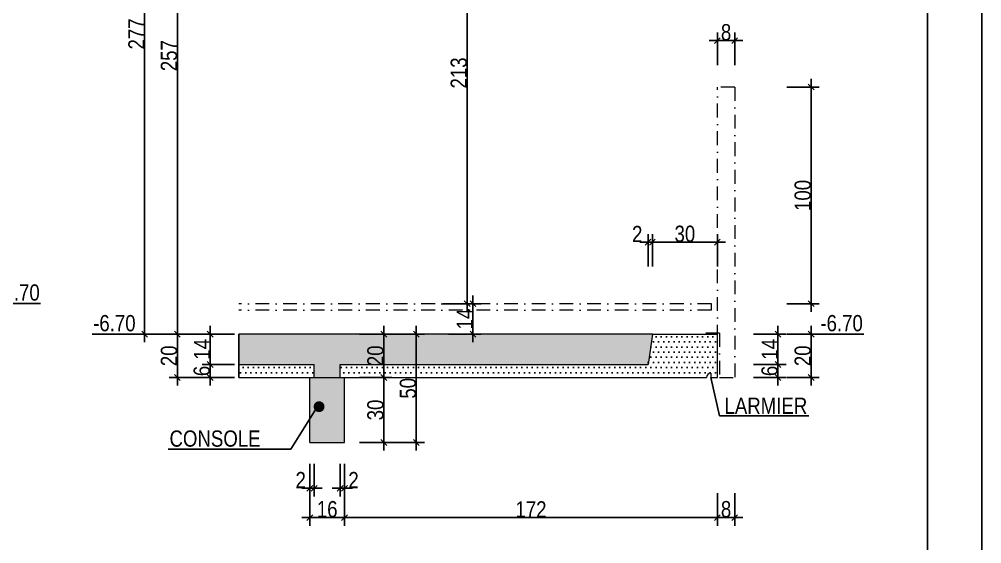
# Model space of a CAD drawing. Header units: millimetres. Extents: x 0 to 26138, y -32652 to 0.
# Drawn here: x 25250 to 26138, y -30376 to -29892 of the extents above; entities that cross this region are included whole.
import ezdxf

# ---------------------------------------------------------------- set-up
doc = ezdxf.new("R2010")
doc.units = ezdxf.units.MM
doc.linetypes.add('TIRETPTX2', pattern=[50.8, 25.4, -12.7, 0, -12.7])
for name, color, linetype in [('01-Cad  2', 1, 'Continuous'), ('01_cote_gen', 4, 'Continuous'), ('01_linteaux', 2, 'Continuous'), ('01_poch_BN', 9, 'Continuous'), ('01_poch_murs', 253, 'Continuous'), ('01_texte', 230, 'Continuous'), ('AA_COTES', 2, 'Continuous')]:
    doc.layers.add(name, color=color, linetype=linetype)
doc.layers.add('01_murs_coup', color=5, linetype='Continuous', lineweight=60)
doc.layers.add('01_tram_axes', color=2, linetype='TIRETPTX2', lineweight=9)
doc.styles.add('ARIAL NA', font='ARIALN.TTF')
doc.styles.add('STYLE2', font='ARIALN.TTF')
doc.dimstyles.new('JB25', dxfattribs={"dimscale": 0.1, "dimtxt": 150, "dimasz": 15, "dimexe": 0.1, "dimexo": 0.1, "dimgap": 0.09, "dimtad": 1, "dimdec": 1, "dimlfac": 0.5, "dimdsep": 46, "dimtxsty": 'STYLE2', "dimblk1": 'BOND_G', "dimblk2": 'BOND_D', "dimsah": 1, "dimcen": 1.5, "dimdle": 0.01, "dimse1": 1, "dimse2": 1, "dimclrd": 4, "dimclre": 2, "dimclrt": 6, "dimazin": 2, "dimtfac": 2.333333, "dimtdec": 1, "dimtix": 1, "dimtmove": 2, "dimatfit": 3, "dimldrblk": 'BOND_G', "dimfxl": 1, "dimtolj": 1, "dimtzin": 0, "dimarcsym": 0})

# ---------------------------------------------------------------- blocks, each defined once
blk = doc.blocks.new('BOND_G')
at = {"layer": 'AA_COTES', "color": 0}
for p, q in [((0, -5), (0, 15)), ((5, 0), (-5, 0)), ((1.77, 1.77), (-1.77, -1.77))]:
    blk.add_line(p, q, dxfattribs=at)
blk = doc.blocks.new('BOND_D')
at = {"layer": 'AA_COTES', "color": 0}
for p, q in [((5, 0), (-5, 0)), ((-1.77, -1.77), (1.77, 1.77)), ((0, 5), (0, -15))]:
    blk.add_line(p, q, dxfattribs=at)
blk = doc.blocks.new('*D3322')
at = {"layer": '01_cote_gen', "color": 4, "lineweight": -2, "ltscale": 2, "transparency": 16777216}
blk.add_line((25548.62, -30351.67), (25519.62, -30351.67), dxfattribs=at)
at = {"layer": 'Defpoints', "color": 0, "ltscale": 2, "transparency": 16777216}
for p in [(25518.12, -30282.36), (25550.12, -30282.36), (25518.12, -30351.67)]:
    blk.add_point(p, dxfattribs=at)
at = {"layer": '01_cote_gen', "color": 4, "lineweight": -2, "ltscale": 2, "transparency": 16777216, "xscale": 1.5, "yscale": 1.5, "zscale": 1.5, "rotation": 180}
blk.add_blockref('BOND_D', (25518.12, -30351.67), dxfattribs=at)
at = {"layer": '01_cote_gen', "color": 4, "lineweight": -2, "ltscale": 2, "transparency": 16777216, "xscale": 1.5, "yscale": 1.5, "zscale": 1.5}
blk.add_blockref('BOND_G', (25550.12, -30351.67), dxfattribs=at)
at = {"layer": '01_cote_gen', "color": 6, "lineweight": 0, "ltscale": 2, "transparency": 16777216, "insert": (25534.12, -30344), "char_height": 15, "attachment_point": 5, "style": 'STYLE2'}
blk.add_mtext('\\A1;16', dxfattribs=at)
blk = doc.blocks.new('*D3323')
at = {"layer": '01_cote_gen', "color": 4, "lineweight": -2, "ltscale": 2, "transparency": 16777216}
blk.add_line((25548.62, -30324.59), (25547.62, -30324.59), dxfattribs=at)
at = {"layer": 'Defpoints', "color": 0, "ltscale": 2, "transparency": 16777216}
for p in [(25546.12, -30222.36), (25550.12, -30222.36), (25546.12, -30324.59)]:
    blk.add_point(p, dxfattribs=at)
at = {"layer": '01_cote_gen', "color": 4, "lineweight": -2, "ltscale": 2, "transparency": 16777216, "xscale": 1.5, "yscale": 1.5, "zscale": 1.5, "rotation": 180}
blk.add_blockref('BOND_D', (25546.12, -30324.59), dxfattribs=at)
at = {"layer": '01_cote_gen', "color": 4, "lineweight": -2, "ltscale": 2, "transparency": 16777216, "xscale": 1.5, "yscale": 1.5, "zscale": 1.5}
blk.add_blockref('BOND_G', (25550.12, -30324.59), dxfattribs=at)
at = {"layer": '01_cote_gen', "color": 6, "lineweight": 0, "ltscale": 2, "transparency": 16777216, "insert": (25558.43, -30317.05), "char_height": 15, "attachment_point": 5, "style": 'STYLE2'}
blk.add_mtext('\\A1;2', dxfattribs=at)
blk = doc.blocks.new('*D3324')
at = {"layer": '01_cote_gen', "color": 4, "lineweight": -2, "ltscale": 2, "transparency": 16777216}
blk.add_line((25520.62, -30324.59), (25519.62, -30324.59), dxfattribs=at)
at = {"layer": 'Defpoints', "color": 0, "ltscale": 2, "transparency": 16777216}
for p in [(25518.12, -30222.36), (25522.12, -30222.36), (25518.12, -30324.59)]:
    blk.add_point(p, dxfattribs=at)
at = {"layer": '01_cote_gen', "color": 4, "lineweight": -2, "ltscale": 2, "transparency": 16777216, "xscale": 1.5, "yscale": 1.5, "zscale": 1.5, "rotation": 180}
blk.add_blockref('BOND_D', (25518.12, -30324.59), dxfattribs=at)
at = {"layer": '01_cote_gen', "color": 4, "lineweight": -2, "ltscale": 2, "transparency": 16777216, "xscale": 1.5, "yscale": 1.5, "zscale": 1.5}
blk.add_blockref('BOND_G', (25522.12, -30324.59), dxfattribs=at)
at = {"layer": '01_cote_gen', "color": 6, "lineweight": 0, "ltscale": 2, "transparency": 16777216, "insert": (25509.66, -30317.05), "char_height": 15, "attachment_point": 5, "style": 'STYLE2'}
blk.add_mtext('\\A1;2', dxfattribs=at)
blk = doc.blocks.new('*D3325')
at = {"layer": '01_cote_gen', "color": 4, "lineweight": -2, "ltscale": 2, "transparency": 16777216}
blk.add_line((25892.62, -30351.67), (25551.62, -30351.67), dxfattribs=at)
at = {"layer": 'Defpoints', "color": 0, "ltscale": 2, "transparency": 16777216}
for p in [(25894.12, -30222.36), (25550.12, -30245.1), (25550.12, -30351.67)]:
    blk.add_point(p, dxfattribs=at)
at = {"layer": '01_cote_gen', "color": 4, "lineweight": -2, "ltscale": 2, "transparency": 16777216, "xscale": 1.5, "yscale": 1.5, "zscale": 1.5, "rotation": 180}
blk.add_blockref('BOND_D', (25550.12, -30351.67), dxfattribs=at)
at = {"layer": '01_cote_gen', "color": 4, "lineweight": -2, "ltscale": 2, "transparency": 16777216, "xscale": 1.5, "yscale": 1.5, "zscale": 1.5}
blk.add_blockref('BOND_G', (25894.12, -30351.67), dxfattribs=at)
at = {"layer": '01_cote_gen', "color": 6, "lineweight": 0, "ltscale": 2, "transparency": 16777216, "insert": (25722.12, -30344.13), "char_height": 15, "attachment_point": 5, "style": 'STYLE2'}
blk.add_mtext('\\A1;172', dxfattribs=at)
blk = doc.blocks.new('*D3302')
at = {"layer": '01_cote_gen', "color": 4, "lineweight": -2, "ltscale": 2, "transparency": 16777216}
blk.add_line((25835.62, -30097.53), (25892.62, -30097.53), dxfattribs=at)
at = {"layer": 'Defpoints', "color": 0, "ltscale": 2, "transparency": 16777216}
for p in [(25894.12, -30097.53), (25834.12, -30145.17), (25894.12, -30145.17)]:
    blk.add_point(p, dxfattribs=at)
at = {"layer": '01_cote_gen', "color": 4, "lineweight": -2, "ltscale": 2, "transparency": 16777216, "xscale": 1.5, "yscale": 1.5, "zscale": 1.5, "rotation": 180}
blk.add_blockref('BOND_G', (25834.12, -30097.53), dxfattribs=at)
at = {"layer": '01_cote_gen', "color": 4, "lineweight": -2, "ltscale": 2, "transparency": 16777216, "xscale": 1.5, "yscale": 1.5, "zscale": 1.5}
blk.add_blockref('BOND_D', (25894.12, -30097.53), dxfattribs=at)
at = {"layer": '01_cote_gen', "color": 6, "lineweight": 0, "ltscale": 2, "transparency": 16777216, "insert": (25864.12, -30089.86), "char_height": 15, "attachment_point": 5, "style": 'STYLE2'}
blk.add_mtext('\\A1;30', dxfattribs=at)
blk = doc.blocks.new('*D3303')
at = {"layer": '01_cote_gen', "color": 4, "lineweight": -2, "ltscale": 2, "transparency": 16777216}
blk.add_line((25831.62, -30097.53), (25832.62, -30097.53), dxfattribs=at)
at = {"layer": 'Defpoints', "color": 0, "ltscale": 2, "transparency": 16777216}
for p in [(25834.12, -30097.53), (25834.12, -30145.17), (25830.12, -30173.17)]:
    blk.add_point(p, dxfattribs=at)
at = {"layer": '01_cote_gen', "color": 4, "lineweight": -2, "ltscale": 2, "transparency": 16777216, "xscale": 1.5, "yscale": 1.5, "zscale": 1.5, "rotation": 180}
blk.add_blockref('BOND_G', (25830.12, -30097.53), dxfattribs=at)
at = {"layer": '01_cote_gen', "color": 4, "lineweight": -2, "ltscale": 2, "transparency": 16777216, "xscale": 1.5, "yscale": 1.5, "zscale": 1.5}
blk.add_blockref('BOND_D', (25834.12, -30097.53), dxfattribs=at)
at = {"layer": '01_cote_gen', "color": 6, "lineweight": 0, "ltscale": 2, "transparency": 16777216, "insert": (25820.16, -30089.99), "char_height": 15, "attachment_point": 5, "style": 'STYLE2'}
blk.add_mtext('\\A1;2', dxfattribs=at)
blk = doc.blocks.new('*D3304')
at = {"layer": '01_cote_gen', "color": 4, "lineweight": -2, "ltscale": 2, "transparency": 16777216}
blk.add_line((25980.6, -30183.86), (25980.6, -30220.86), dxfattribs=at)
at = {"layer": 'Defpoints', "color": 0, "ltscale": 2, "transparency": 16777216}
for p in [(25901.22, -30182.36), (25901.22, -30222.36), (25980.6, -30222.36)]:
    blk.add_point(p, dxfattribs=at)
at = {"layer": '01_cote_gen', "color": 4, "lineweight": -2, "ltscale": 2, "transparency": 16777216, "xscale": 1.5, "yscale": 1.5, "zscale": 1.5}
for name, p, rotation in [('BOND_G', (25980.6, -30182.36), 90), ('BOND_D', (25980.6, -30222.36), 270)]:
    blk.add_blockref(name, p, dxfattribs=dict(at, rotation=rotation))
at = {"layer": '01_cote_gen', "color": 6, "lineweight": 0, "ltscale": 2, "transparency": 16777216, "insert": (25972.93, -30202.36), "char_height": 15, "attachment_point": 5, "rotation": 90, "style": 'STYLE2'}
blk.add_mtext('\\A1;20', dxfattribs=at)
blk = doc.blocks.new('*D3305')
at = {"layer": '01_cote_gen', "color": 4, "lineweight": -2, "ltscale": 2, "transparency": 16777216}
blk.add_line((25949.99, -30183.86), (25949.99, -30208.86), dxfattribs=at)
at = {"layer": 'Defpoints', "color": 0, "ltscale": 2, "transparency": 16777216}
for p in [(25901.22, -30182.36), (25837.22, -30210.36), (25949.99, -30210.36)]:
    blk.add_point(p, dxfattribs=at)
at = {"layer": '01_cote_gen', "color": 4, "lineweight": -2, "ltscale": 2, "transparency": 16777216, "xscale": 1.5, "yscale": 1.5, "zscale": 1.5}
for name, p, rotation in [('BOND_G', (25949.99, -30182.36), 90), ('BOND_D', (25949.99, -30210.36), 270)]:
    blk.add_blockref(name, p, dxfattribs=dict(at, rotation=rotation))
at = {"layer": '01_cote_gen', "color": 6, "lineweight": 0, "ltscale": 2, "transparency": 16777216, "insert": (25942.45, -30196.36), "char_height": 15, "attachment_point": 5, "rotation": 90, "style": 'STYLE2'}
blk.add_mtext('\\A1;14', dxfattribs=at)
blk = doc.blocks.new('*D3306')
at = {"layer": '01_cote_gen', "color": 4, "lineweight": -2, "ltscale": 2, "transparency": 16777216}
blk.add_line((25949.99, -30211.86), (25949.99, -30220.86), dxfattribs=at)
at = {"layer": 'Defpoints', "color": 0, "ltscale": 2, "transparency": 16777216}
for p in [(25837.22, -30210.36), (25837.22, -30222.36), (25949.99, -30222.36)]:
    blk.add_point(p, dxfattribs=at)
at = {"layer": '01_cote_gen', "color": 4, "lineweight": -2, "ltscale": 2, "transparency": 16777216, "xscale": 1.5, "yscale": 1.5, "zscale": 1.5}
for name, p, rotation in [('BOND_G', (25949.99, -30210.36), 90), ('BOND_D', (25949.99, -30222.36), 270)]:
    blk.add_blockref(name, p, dxfattribs=dict(at, rotation=rotation))
at = {"layer": '01_cote_gen', "color": 6, "lineweight": 0, "ltscale": 2, "transparency": 16777216, "insert": (25942.32, -30216.36), "char_height": 15, "attachment_point": 5, "rotation": 90, "style": 'STYLE2'}
blk.add_mtext('\\A1;6', dxfattribs=at)
blk = doc.blocks.new('*D3307')
at = {"layer": '01_cote_gen', "color": 4, "lineweight": -2, "ltscale": 2, "transparency": 16777216}
blk.add_line((25426.17, -30220.86), (25426.17, -30211.86), dxfattribs=at)
at = {"layer": 'Defpoints', "color": 0, "ltscale": 2, "transparency": 16777216}
for p in [(25426.17, -30210.36), (25449, -30210.36), (25449, -30222.36)]:
    blk.add_point(p, dxfattribs=at)
at = {"layer": '01_cote_gen', "color": 4, "lineweight": -2, "ltscale": 2, "transparency": 16777216, "xscale": 1.5, "yscale": 1.5, "zscale": 1.5}
for name, p, rotation in [('BOND_D', (25426.17, -30210.36), 90), ('BOND_G', (25426.17, -30222.36), 270)]:
    blk.add_blockref(name, p, dxfattribs=dict(at, rotation=rotation))
at = {"layer": '01_cote_gen', "color": 6, "lineweight": 0, "ltscale": 2, "transparency": 16777216, "insert": (25418.5, -30216.36), "char_height": 15, "attachment_point": 5, "rotation": 90, "style": 'STYLE2'}
blk.add_mtext('\\A1;6', dxfattribs=at)
blk = doc.blocks.new('*D3308')
at = {"layer": '01_cote_gen', "color": 4, "lineweight": -2, "ltscale": 2, "transparency": 16777216}
blk.add_line((25426.17, -30208.86), (25426.17, -30183.86), dxfattribs=at)
at = {"layer": 'Defpoints', "color": 0, "ltscale": 2, "transparency": 16777216}
for p in [(25426.17, -30182.36), (25451.04, -30182.36), (25441.18, -30210.36)]:
    blk.add_point(p, dxfattribs=at)
at = {"layer": '01_cote_gen', "color": 4, "lineweight": -2, "ltscale": 2, "transparency": 16777216, "xscale": 1.5, "yscale": 1.5, "zscale": 1.5}
for name, p, rotation in [('BOND_D', (25426.17, -30182.36), 90), ('BOND_G', (25426.17, -30210.36), 270)]:
    blk.add_blockref(name, p, dxfattribs=dict(at, rotation=rotation))
at = {"layer": '01_cote_gen', "color": 6, "lineweight": 0, "ltscale": 2, "transparency": 16777216, "insert": (25418.63, -30196.36), "char_height": 15, "attachment_point": 5, "rotation": 90, "style": 'STYLE2'}
blk.add_mtext('\\A1;14', dxfattribs=at)
blk = doc.blocks.new('*D3326')
at = {"layer": '01_cote_gen', "color": 4, "lineweight": -2, "ltscale": 2, "transparency": 16777216}
blk.add_line((25586.35, -30183.86), (25586.35, -30220.86), dxfattribs=at)
at = {"layer": 'Defpoints', "color": 0, "ltscale": 2, "transparency": 16777216}
for p in [(25569.23, -30182.36), (25556.84, -30222.36), (25586.35, -30222.36)]:
    blk.add_point(p, dxfattribs=at)
at = {"layer": '01_cote_gen', "color": 4, "lineweight": -2, "ltscale": 2, "transparency": 16777216, "xscale": 1.5, "yscale": 1.5, "zscale": 1.5}
for name, p, rotation in [('BOND_G', (25586.35, -30182.36), 90), ('BOND_D', (25586.35, -30222.36), 270)]:
    blk.add_blockref(name, p, dxfattribs=dict(at, rotation=rotation))
at = {"layer": '01_cote_gen', "color": 6, "lineweight": 0, "ltscale": 2, "transparency": 16777216, "insert": (25578.69, -30202.36), "char_height": 15, "attachment_point": 5, "rotation": 90, "style": 'STYLE2'}
blk.add_mtext('\\A1;20', dxfattribs=at)
blk = doc.blocks.new('*D3327')
at = {"layer": '01_cote_gen', "color": 4, "lineweight": -2, "ltscale": 2, "transparency": 16777216}
blk.add_line((25586.35, -30223.86), (25586.35, -30280.86), dxfattribs=at)
at = {"layer": 'Defpoints', "color": 0, "ltscale": 2, "transparency": 16777216}
for p in [(25571.67, -30222.36), (25550.12, -30282.36), (25586.35, -30282.36)]:
    blk.add_point(p, dxfattribs=at)
at = {"layer": '01_cote_gen', "color": 4, "lineweight": -2, "ltscale": 2, "transparency": 16777216, "xscale": 1.5, "yscale": 1.5, "zscale": 1.5}
for name, p, rotation in [('BOND_G', (25586.35, -30222.36), 90), ('BOND_D', (25586.35, -30282.36), 270)]:
    blk.add_blockref(name, p, dxfattribs=dict(at, rotation=rotation))
at = {"layer": '01_cote_gen', "color": 6, "lineweight": 0, "ltscale": 2, "transparency": 16777216, "insert": (25578.69, -30252.36), "char_height": 15, "attachment_point": 5, "rotation": 90, "style": 'STYLE2'}
blk.add_mtext('\\A1;30', dxfattribs=at)
blk = doc.blocks.new('*D3328')
at = {"layer": '01_cote_gen', "color": 4, "lineweight": -2, "ltscale": 2, "transparency": 16777216}
blk.add_line((25616.33, -30183.86), (25616.33, -30280.86), dxfattribs=at)
at = {"layer": 'Defpoints', "color": 0, "ltscale": 2, "transparency": 16777216}
for p in [(25607.91, -30182.36), (25601.85, -30282.36), (25616.33, -30282.36)]:
    blk.add_point(p, dxfattribs=at)
at = {"layer": '01_cote_gen', "color": 4, "lineweight": -2, "ltscale": 2, "transparency": 16777216, "xscale": 1.5, "yscale": 1.5, "zscale": 1.5}
for name, p, rotation in [('BOND_G', (25616.33, -30182.36), 90), ('BOND_D', (25616.33, -30282.36), 270)]:
    blk.add_blockref(name, p, dxfattribs=dict(at, rotation=rotation))
at = {"layer": '01_cote_gen', "color": 6, "lineweight": 0, "ltscale": 2, "transparency": 16777216, "insert": (25608.66, -30232.36), "char_height": 15, "attachment_point": 5, "rotation": 90, "style": 'STYLE2'}
blk.add_mtext('\\A1;50', dxfattribs=at)
blk = doc.blocks.new('*D3316')
at = {"layer": '01_cote_gen', "color": 4, "lineweight": -2, "ltscale": 2, "transparency": 16777216}
blk.add_line((25395.87, -30220.86), (25395.87, -30183.86), dxfattribs=at)
at = {"layer": 'Defpoints', "color": 0, "ltscale": 2, "transparency": 16777216}
for p in [(25395.87, -30182.36), (25448.67, -30182.36), (25448.67, -30222.36)]:
    blk.add_point(p, dxfattribs=at)
at = {"layer": '01_cote_gen', "color": 4, "lineweight": -2, "ltscale": 2, "transparency": 16777216, "xscale": 1.5, "yscale": 1.5, "zscale": 1.5}
for name, p, rotation in [('BOND_D', (25395.87, -30182.36), 90), ('BOND_G', (25395.87, -30222.36), 270)]:
    blk.add_blockref(name, p, dxfattribs=dict(at, rotation=rotation))
at = {"layer": '01_cote_gen', "color": 6, "lineweight": 0, "ltscale": 2, "transparency": 16777216, "insert": (25388.21, -30202.36), "char_height": 15, "attachment_point": 5, "rotation": 90, "style": 'STYLE2'}
blk.add_mtext('\\A1;20', dxfattribs=at)
blk = doc.blocks.new('*D3318')
at = {"layer": '01_cote_gen', "color": 4, "lineweight": -2, "ltscale": 2, "transparency": 16777216}
blk.add_line((25395.87, -30180.86), (25395.87, -29669.86), dxfattribs=at)
at = {"layer": 'Defpoints', "color": 0, "ltscale": 2, "transparency": 16777216}
for p in [(25395.87, -29668.36), (25403.37, -29668.36), (25418.37, -30182.36)]:
    blk.add_point(p, dxfattribs=at)
at = {"layer": '01_cote_gen', "color": 4, "lineweight": -2, "ltscale": 2, "transparency": 16777216, "xscale": 1.5, "yscale": 1.5, "zscale": 1.5}
for name, p, rotation in [('BOND_D', (25395.87, -29668.36), 90), ('BOND_G', (25395.87, -30182.36), 270)]:
    blk.add_blockref(name, p, dxfattribs=dict(at, rotation=rotation))
at = {"layer": '01_cote_gen', "color": 6, "lineweight": 0, "ltscale": 2, "transparency": 16777216, "insert": (25388.21, -29925.36), "char_height": 15, "attachment_point": 5, "rotation": 90, "style": 'STYLE2'}
blk.add_mtext('\\A1;257', dxfattribs=at)
blk = doc.blocks.new('*D3319')
at = {"layer": '01_cote_gen', "color": 4, "lineweight": -2, "ltscale": 2, "transparency": 16777216}
blk.add_line((25365.69, -30180.86), (25365.69, -29629.86), dxfattribs=at)
at = {"layer": 'Defpoints', "color": 0, "ltscale": 2, "transparency": 16777216}
for p in [(25365.69, -29628.36), (25418.37, -29628.36), (25418.37, -30182.36)]:
    blk.add_point(p, dxfattribs=at)
at = {"layer": '01_cote_gen', "color": 4, "lineweight": -2, "ltscale": 2, "transparency": 16777216, "xscale": 1.5, "yscale": 1.5, "zscale": 1.5}
for name, p, rotation in [('BOND_D', (25365.69, -29628.36), 90), ('BOND_G', (25365.69, -30182.36), 270)]:
    blk.add_blockref(name, p, dxfattribs=dict(at, rotation=rotation))
at = {"layer": '01_cote_gen', "color": 6, "lineweight": 0, "ltscale": 2, "transparency": 16777216, "insert": (25358.15, -29905.36), "char_height": 15, "attachment_point": 5, "rotation": 90, "style": 'STYLE2'}
blk.add_mtext('\\A1;277', dxfattribs=at)
blk = doc.blocks.new('*D3320')
at = {"layer": '01_cote_gen', "color": 4, "lineweight": -2, "ltscale": 2, "transparency": 16777216}
blk.add_line((25895.62, -29911.51), (25908.62, -29911.51), dxfattribs=at)
at = {"layer": 'Defpoints', "color": 0, "ltscale": 2, "transparency": 16777216}
for p in [(25910.12, -29911.51), (25894.12, -29985.77), (25910.12, -29985.77)]:
    blk.add_point(p, dxfattribs=at)
at = {"layer": '01_cote_gen', "color": 4, "lineweight": -2, "ltscale": 2, "transparency": 16777216, "xscale": 1.5, "yscale": 1.5, "zscale": 1.5, "rotation": 180}
blk.add_blockref('BOND_G', (25894.12, -29911.51), dxfattribs=at)
at = {"layer": '01_cote_gen', "color": 4, "lineweight": -2, "ltscale": 2, "transparency": 16777216, "xscale": 1.5, "yscale": 1.5, "zscale": 1.5}
blk.add_blockref('BOND_D', (25910.12, -29911.51), dxfattribs=at)
at = {"layer": '01_cote_gen', "color": 6, "lineweight": 0, "ltscale": 2, "transparency": 16777216, "insert": (25902.12, -29903.84), "char_height": 15, "attachment_point": 5, "style": 'STYLE2'}
blk.add_mtext('\\A1;8', dxfattribs=at)
blk = doc.blocks.new('*D3321')
at = {"layer": '01_cote_gen', "color": 4, "lineweight": -2, "ltscale": 2, "transparency": 16777216}
blk.add_line((25980.6, -29955.86), (25980.6, -30152.86), dxfattribs=at)
at = {"layer": 'Defpoints', "color": 0, "ltscale": 2, "transparency": 16777216}
for p in [(25867.36, -29954.36), (25847.36, -30154.36), (25980.6, -30154.36)]:
    blk.add_point(p, dxfattribs=at)
at = {"layer": '01_cote_gen', "color": 4, "lineweight": -2, "ltscale": 2, "transparency": 16777216, "xscale": 1.5, "yscale": 1.5, "zscale": 1.5}
for name, p, rotation in [('BOND_G', (25980.6, -29954.36), 90), ('BOND_D', (25980.6, -30154.36), 270)]:
    blk.add_blockref(name, p, dxfattribs=dict(at, rotation=rotation))
at = {"layer": '01_cote_gen', "color": 6, "lineweight": 0, "ltscale": 2, "transparency": 16777216, "insert": (25972.93, -30054.36), "char_height": 15, "attachment_point": 5, "rotation": 90, "style": 'STYLE2'}
blk.add_mtext('\\A1;100', dxfattribs=at)
blk = doc.blocks.new('*D3336')
at = {"layer": '01_cote_gen', "color": 4, "lineweight": -2, "ltscale": 2, "transparency": 16777216}
blk.add_line((25908.62, -30351.67), (25895.62, -30351.67), dxfattribs=at)
at = {"layer": 'Defpoints', "color": 0, "ltscale": 2, "transparency": 16777216}
for p in [(25894.12, -30222.36), (25910.12, -30222.36), (25894.12, -30351.67)]:
    blk.add_point(p, dxfattribs=at)
at = {"layer": '01_cote_gen', "color": 4, "lineweight": -2, "ltscale": 2, "transparency": 16777216, "xscale": 1.5, "yscale": 1.5, "zscale": 1.5, "rotation": 180}
blk.add_blockref('BOND_D', (25894.12, -30351.67), dxfattribs=at)
at = {"layer": '01_cote_gen', "color": 4, "lineweight": -2, "ltscale": 2, "transparency": 16777216, "xscale": 1.5, "yscale": 1.5, "zscale": 1.5}
blk.add_blockref('BOND_G', (25910.12, -30351.67), dxfattribs=at)
at = {"layer": '01_cote_gen', "color": 6, "lineweight": 0, "ltscale": 2, "transparency": 16777216, "insert": (25902.12, -30344), "char_height": 15, "attachment_point": 5, "style": 'STYLE2'}
blk.add_mtext('\\A1;8', dxfattribs=at)
blk = doc.blocks.new('*D3337')
at = {"layer": '01_cote_gen', "color": 4, "lineweight": -2, "ltscale": 0.1, "transparency": 16777216}
blk.add_line((25663.29, -29729.86), (25663.29, -30152.86), dxfattribs=at)
at = {"layer": 'Defpoints', "color": 0, "ltscale": 0.1, "transparency": 16777216}
for p in [(25608.83, -29728.36), (25655.79, -30154.36), (25663.29, -30154.36)]:
    blk.add_point(p, dxfattribs=at)
at = {"layer": '01_cote_gen', "color": 4, "lineweight": -2, "ltscale": 0.1, "transparency": 16777216, "xscale": 1.5, "yscale": 1.5, "zscale": 1.5}
for name, p, rotation in [('BOND_G', (25663.29, -29728.36), 90), ('BOND_D', (25663.29, -30154.36), 270)]:
    blk.add_blockref(name, p, dxfattribs=dict(at, rotation=rotation))
at = {"layer": '01_cote_gen', "color": 6, "ltscale": 0.1, "transparency": 16777216, "insert": (25655.62, -29941.36), "char_height": 15, "attachment_point": 5, "rotation": 90, "style": 'STYLE2'}
blk.add_mtext('\\A1;213', dxfattribs=at)
blk = doc.blocks.new('*D3338')
at = {"layer": '01_cote_gen', "color": 4, "lineweight": -2, "ltscale": 0.1, "transparency": 16777216}
blk.add_line((25668.58, -30155.86), (25668.58, -30180.86), dxfattribs=at)
at = {"layer": 'Defpoints', "color": 0, "ltscale": 0.1, "transparency": 16777216}
for p in [(25629.54, -30154.36), (25563.85, -30182.36), (25668.58, -30182.36)]:
    blk.add_point(p, dxfattribs=at)
at = {"layer": '01_cote_gen', "color": 4, "lineweight": -2, "ltscale": 0.1, "transparency": 16777216, "xscale": 1.5, "yscale": 1.5, "zscale": 1.5}
for name, p, rotation in [('BOND_G', (25668.58, -30154.36), 90), ('BOND_D', (25668.58, -30182.36), 270)]:
    blk.add_blockref(name, p, dxfattribs=dict(at, rotation=rotation))
at = {"layer": '01_cote_gen', "color": 6, "ltscale": 0.1, "transparency": 16777216, "insert": (25661.04, -30168.36), "char_height": 15, "attachment_point": 5, "rotation": 90, "style": 'STYLE2'}
blk.add_mtext('\\A1;14', dxfattribs=at)

msp = doc.modelspace()

# ---------------------------------------------------------------- hatches: boundary and pattern name
at = {"layer": '01_poch_BN', "ltscale": 0.1}
h = msp.add_hatch(color=256, dxfattribs=at)
h.dxf.hatch_style = 1
h.paths.add_polyline_path([(25834.12, -30182.36), (25452.74, -30182.36), (25452.74, -30210.36), (25522.12, -30210.36), (25522.12, -30222.36), (25546.12, -30222.36), (25546.12, -30210.36), (25830.12, -30210.36)])
h.paths.add_polyline_path([(25550.12, -30222.36), (25518.12, -30222.36), (25518.12, -30260.41), (25524.4, -30250.42, -1.253922), (25529.15, -30249.33, -0.797498), (25524.4, -30250.42), (25518.12, -30260.41), (25518.12, -30282.36), (25550.12, -30282.36)])
at = {"layer": '01_poch_murs', "ltscale": 0.1}
h = msp.add_hatch(dxfattribs=at)
h.set_pattern_fill('DOTS', color=256, scale=3)
h.set_pattern_definition([(0, (86.7033, 0), (2.38125, 4.7625), [0, -4.7625])])
h.paths.add_polyline_path([(25894.12, -30182.36), (25834.12, -30182.36), (25830.12, -30210.36), (25546.12, -30210.36), (25546.12, -30222.36), (25884.12, -30222.36, -0.414214), (25888.12, -30218.36), (25888.12, -30222.36), (25894.12, -30222.36)])
h.paths.add_polyline_path([(25522.12, -30210.36), (25452.74, -30210.36), (25452.74, -30222.36), (25522.12, -30222.36)])

# ---------------------------------------------------------------- linework, layer by layer
at = {"layer": '01-Cad  2'}
for p, q in [((26138.02, -28452.24), (26138.02, -31167.24)), ((26088.02, -31167.24), (26088.02, -28502.24))]:
    msp.add_line(p, q, dxfattribs=at)
at = {"layer": '01_linteaux', "lineweight": 0}
msp.add_line((25834.12, -30182.36), (25452.74, -30182.36), dxfattribs=at)
at = {"layer": '01_murs_coup', "linetype": 'Continuous', "lineweight": 0}
for p, q in [((25834.12, -30182.36), (25830.12, -30210.36)), ((25834.12, -30182.36), (25894.12, -30182.36)), ((25894.12, -30222.36), (25894.12, -30182.36)), ((25452.74, -30210.36), (25522.12, -30210.36)), ((25522.12, -30222.36), (25522.12, -30210.36)), ((25546.12, -30210.36), (25830.12, -30210.36)), ((25546.12, -30222.36), (25546.12, -30210.36)), ((25888.12, -30218.36), (25888.12, -30222.36)), ((25452.74, -30222.36), (25884.12, -30222.36)), ((25518.12, -30282.36), (25518.12, -30222.36)), ((25550.12, -30282.36), (25550.12, -30222.36)), ((25888.12, -30222.36), (25894.12, -30222.36)), ((25518.12, -30282.36), (25550.12, -30282.36))]:
    msp.add_line(p, q, dxfattribs=at)
msp.add_arc((25888.12, -30222.36), 4, 90, 180, dxfattribs=at)
at = {"layer": '01_poch_BN', "ltscale": 0.1}
for q in [(25452.74, -30182.36), (25452.74, -30222.36)]:
    msp.add_line((25452.74, -30210.36), q, dxfattribs=at)
at = {"layer": '01_texte'}
for p, q in [((25269.76, -30154.05), (25228.73, -30154.05)), ((25358.19, -30182.36), (25317.16, -30182.36)), ((26029.13, -30182.36), (25988.1, -30182.36)), ((25888.12, -30222.36), (25896.09, -30257.66)), ((25526.65, -30246.83), (25500.45, -30288.53)), ((25978.6, -30257.66), (25896.09, -30257.66)), ((25387.47, -30288.53), (25500.45, -30288.53))]:
    msp.add_line(p, q, dxfattribs=at)
at = {"layer": '01_texte', "const_width": 5}
msp.add_lwpolyline([(25524.15, -30249.33, 1), (25529.15, -30249.33, 1)], format="xyb", close=True, dxfattribs=at)
at = {"layer": '01_tram_axes', "ltscale": 0.5}
for p, q in [((25894.12, -30186.36), (25894.12, -29954.36)), ((25910.12, -29954.36), (25894.12, -29954.36)), ((25910.12, -29954.36), (25910.12, -30222.36)), ((25888.59, -30154.36), (25452.74, -30154.36)), ((25888.59, -30160.36), (25888.59, -30154.36)), ((25888.59, -30160.36), (25452.74, -30160.36)), ((25896.12, -30181.51), (25879.13, -30181.51)), ((25896.12, -30181.51), (25896.12, -30222.36)), ((25896.12, -30222.36), (25910.12, -30222.36))]:
    msp.add_line(p, q, dxfattribs=at)

# ---------------------------------------------------------------- texts
at = {"layer": '01_texte'}
for s, style, p in [('-6.70', 'ARIAL NA', (25229.76, -30151.44)), ('-6.70', 'ARIAL NA', (25318.19, -30179.75)), ('-6.70', 'ARIAL NA', (25989.13, -30179.74)), ('LARMIER', 'ARIAL NA', (25900.68, -30255.96)), ('CONSOLE', 'STYLE2', (25388.65, -30286.25))]:
    msp.add_text(s, height=15, dxfattribs=dict(at, style=style)).set_placement(p)

# ---------------------------------------------------------------- dimensions: what is measured, and where the dimension line sits
at = {"layer": '01_cote_gen', "lineweight": 0, "ltscale": 2}
for base, p1, p2, picture, middle in [((25365.69, -29628.36), (25418.37, -30182.36), (25418.37, -29628.36), '*D3319', (25358.15, -29905.36)), ((25395.87, -29668.36), (25418.37, -30182.36), (25403.37, -29668.36), '*D3318', (25388.21, -29925.36)), ((25980.6, -30154.36), (25867.36, -29954.36), (25847.36, -30154.36), '*D3321', (25972.93, -30054.36)), ((25395.87, -30182.36), (25448.67, -30222.36), (25448.67, -30182.36), '*D3316', (25388.21, -30202.36)), ((25426.17, -30182.36), (25441.18, -30210.36), (25451.04, -30182.36), '*D3308', (25418.63, -30196.36)), ((25586.35, -30222.36), (25569.23, -30182.36), (25556.84, -30222.36), '*D3326', (25578.69, -30202.36)), ((25616.33, -30282.36), (25607.91, -30182.36), (25601.85, -30282.36), '*D3328', (25608.66, -30232.36)), ((25949.99, -30210.36), (25901.22, -30182.36), (25837.22, -30210.36), '*D3305', (25942.45, -30196.36)), ((25980.6, -30222.36), (25901.22, -30182.36), (25901.22, -30222.36), '*D3304', (25972.93, -30202.36)), ((25426.17, -30210.36), (25449, -30222.36), (25449, -30210.36), '*D3307', (25418.5, -30216.36)), ((25949.99, -30222.36), (25837.22, -30210.36), (25837.22, -30222.36), '*D3306', (25942.32, -30216.36)), ((25586.35, -30282.36), (25571.67, -30222.36), (25550.12, -30282.36), '*D3327', (25578.69, -30252.36))]:
    dim = msp.add_linear_dim(base=base, p1=p1, p2=p2, angle=90, dimstyle='JB25', dxfattribs=at)
    dim.commit()
    dim.dimension.update_dxf_attribs({"geometry": picture, "text_midpoint": middle})
at = {"layer": '01_cote_gen', "ltscale": 0.1}
for base, p1, p2, picture, middle in [((25663.29, -30154.36), (25608.83, -29728.36), (25655.79, -30154.36), '*D3337', (25655.62, -29941.36)), ((25668.58, -30182.36), (25629.54, -30154.36), (25563.85, -30182.36), '*D3338', (25661.04, -30168.36))]:
    dim = msp.add_linear_dim(base=base, p1=p1, p2=p2, angle=90, dimstyle='JB25', dxfattribs=at)
    dim.commit()
    dim.dimension.update_dxf_attribs({"geometry": picture, "text_midpoint": middle})
at = {"layer": '01_cote_gen', "lineweight": 0, "ltscale": 2}
for base, p1, p2, picture, middle in [((25910.12, -29911.51), (25894.12, -29985.77), (25910.12, -29985.77), '*D3320', (25902.12, -29903.84)), ((25894.12, -30097.53), (25834.12, -30145.17), (25894.12, -30145.17), '*D3302', (25864.12, -30089.86)), ((25550.12, -30351.67), (25894.12, -30222.36), (25550.12, -30245.1), '*D3325', (25722.12, -30344.13)), ((25894.12, -30351.67), (25910.12, -30222.36), (25894.12, -30222.36), '*D3336', (25902.12, -30344)), ((25518.12, -30351.67), (25550.12, -30282.36), (25518.12, -30282.36), '*D3322', (25534.12, -30344))]:
    dim = msp.add_linear_dim(base=base, p1=p1, p2=p2, dimstyle='JB25', dxfattribs=at)
    dim.commit()
    dim.dimension.update_dxf_attribs({"geometry": picture, "text_midpoint": middle})
for base, p1, p2, picture, middle in [((25834.12, -30097.53), (25830.12, -30173.17), (25834.12, -30145.17), '*D3303', (25820.16, -30089.99)), ((25518.12, -30324.59), (25522.12, -30222.36), (25518.12, -30222.36), '*D3324', (25509.66, -30317.05)), ((25546.12, -30324.59), (25550.12, -30222.36), (25546.12, -30222.36), '*D3323', (25558.43, -30317.05))]:
    dim = msp.add_linear_dim(base=base, p1=p1, p2=p2, dimstyle='JB25', dxfattribs=at)
    dim.commit()
    dim.dimension.update_dxf_attribs({"geometry": picture, "text_midpoint": middle, "dimtype": 160})

doc.saveas('drawing.dxf')
